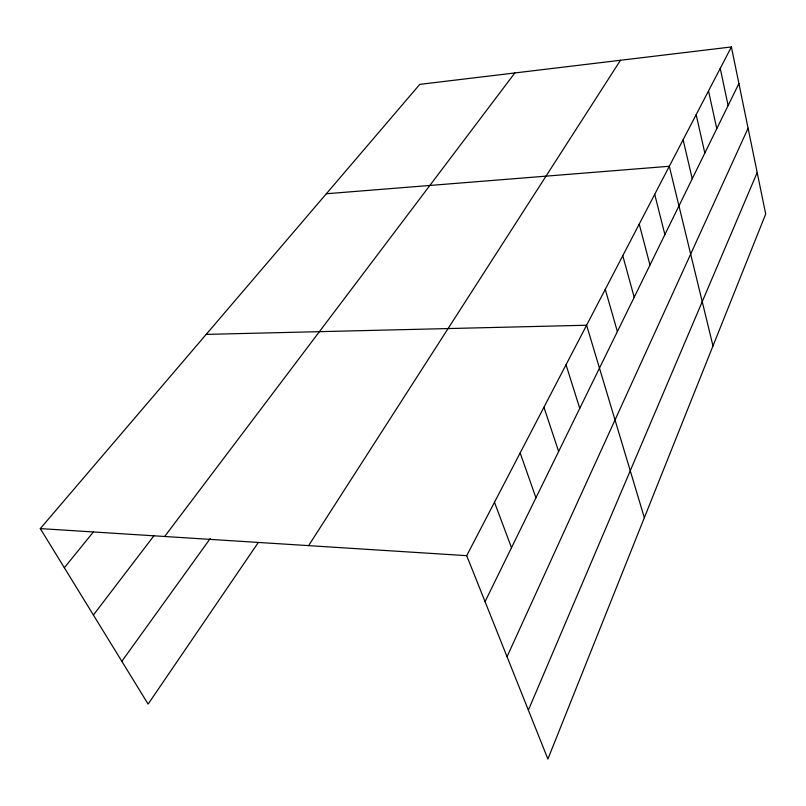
<?xml version="1.0" encoding="UTF-8"?>
<svg xmlns="http://www.w3.org/2000/svg" width="806" height="806" viewBox="0 0 806 806"><rect width="100%" height="100%" fill="white"/><g stroke="black" fill="none" stroke-linecap="round" stroke-linejoin="round"><path stroke-width="1.21" d="M528.373 710.136L757.187 172.565M507.045 656.719L748.079 128.235M485.061 601.649L738.901 83.532M731.395 46.95L765.7 214.013L547.899 759.051L466.704 555.666L731.395 46.95L419.785 84.368L40.3 528.595L148.113 704.091L258.293 542.509M308.607 545.632L620.469 60.269M121.837 661.323L210.205 538.589M164.656 536.494L514.843 72.953M93.395 615.018L153.855 535.869M64.349 567.736L93.375 531.99M326.349 193.752L669.312 166.268L712.988 345.915M206.205 334.389L586.607 325.231L644.337 517.704M40.3 528.595L466.704 555.666M494.491 502.259L511.488 547.707M520.152 452.942L535.95 497.786M543.929 407.242L558.649 451.461M566.024 364.775L579.766 408.35M605.276 289.344L617.376 331.588M622.776 255.704L634.181 297.283M639.229 224.088L649.989 265.023M654.714 194.327L664.89 234.606M683.105 139.76L692.243 178.761M696.152 114.684L704.837 153.059M708.514 90.917L716.776 128.688M720.242 68.379L728.12 105.546"/></g></svg>
